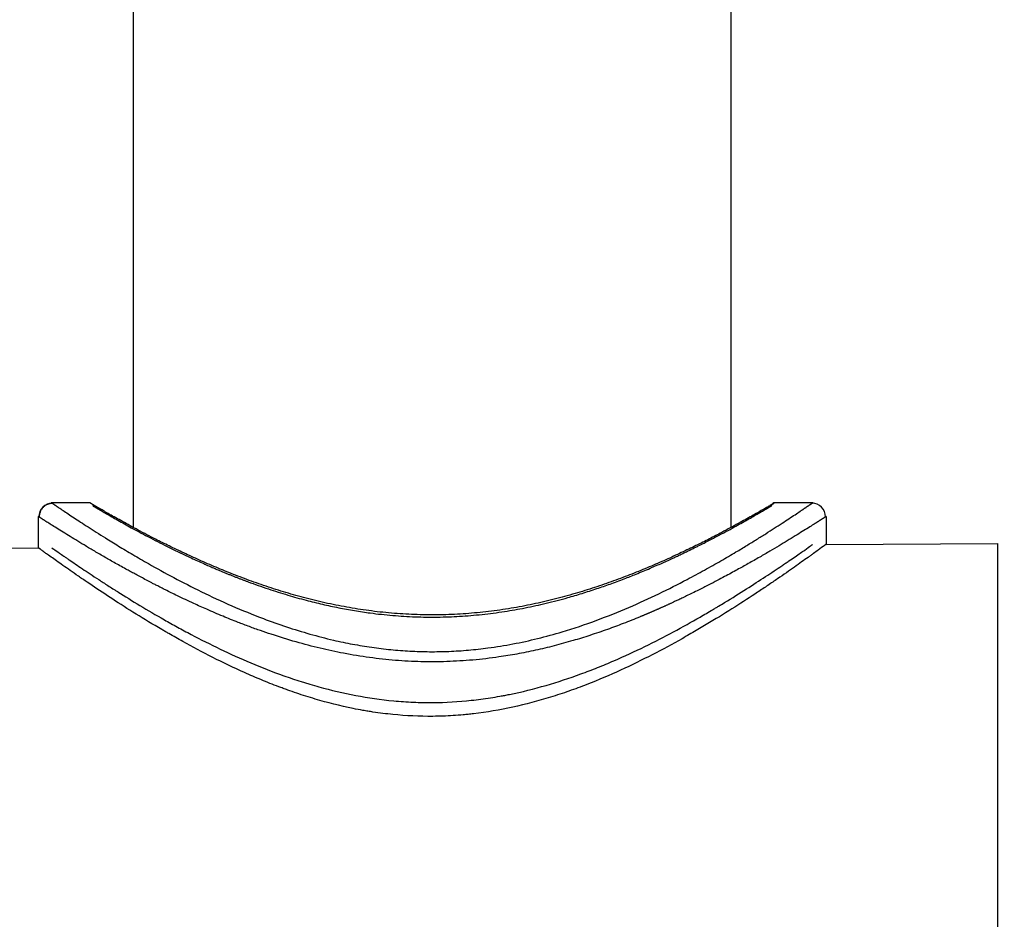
# Model space of a CAD drawing. Header units: millimetres. Extents: x 2433 to 4809, y -10272 to -6912.
# Drawn here: x 3178.81 to 3214.8, y -8565.55 to -8532.45 of the extents above; entities that cross this region are included whole.
import ezdxf

# ---------------------------------------------------------------- set-up
doc = ezdxf.new("R2010")
doc.units = ezdxf.units.MM
doc.layers.add('DIM', color=3, linetype='Continuous', lineweight=13)
doc.styles.add('ARIAL', font='arial.ttf')
doc.dimstyles.get("Standard").update_dxf_attribs({"dimtxt": 15, "dimasz": 15, "dimexe": 0.18, "dimexo": 0.0625, "dimgap": 4, "dimtad": 0, "dimtih": 1, "dimtoh": 1, "dimdec": 1, "dimdsep": 46, "dimtxsty": 'ARIAL', "dimcen": 0, "dimclrd": 3, "dimclre": 3, "dimclrt": 3, "dimadec": 0, "dimazin": 0, "dimtfac": 1, "dimtdec": 1, "dimtofl": 0, "dimtmove": 0, "dimatfit": 3, "dimfxl": 1, "dimtolj": 1, "dimtzin": 0, "dimarcsym": 0})

# ---------------------------------------------------------------- blocks, each defined once
blk = doc.blocks.new('*D43')
at = {"layer": 'Defpoints', "color": 0, "transparency": 16777216}
for p in [(3193.999, -7897.186), (3599.118, -9941.356), (3679.627, -9941.356)]:
    blk.add_point(p, dxfattribs=at)
at = {"layer": 'DIM', "color": 3, "lineweight": -2, "transparency": 16777216}
for p, q in [((3194.062, -7897.186), (3679.807, -7897.186)), ((3679.627, -7915.186), (3679.627, -8902.472)), ((3679.627, -9923.356), (3679.627, -8936.071)), ((3599.18, -9941.356), (3679.807, -9941.356))]:
    blk.add_line(p, q, dxfattribs=at)
at = {"layer": 'DIM', "color": 3, "transparency": 16777216}
for points in [[(3676.627, -7915.186), (3682.627, -7915.186), (3679.627, -7897.186)], [(3676.627, -9923.356), (3682.627, -9923.356), (3679.627, -9941.356)]]:
    blk.add_solid(points, dxfattribs=at)
at = {"layer": 'DIM', "color": 3, "transparency": 16777216, "insert": (3679.627, -8919.271), "char_height": 18, "attachment_point": 5, "style": 'ARIAL'}
blk.add_mtext('\\A1;(2280)', dxfattribs=at)

msp = doc.modelspace()

# ---------------------------------------------------------------- linework, layer by layer
at = {"linetype": 'Continuous', "lineweight": 18}
for p, q in [((3182.999, -8017.182), (3182.999, -8551.117)), ((3204.999, -8551.117), (3204.999, -8412.362)), ((3181.431, -8550.225), (3179.979, -8550.225)), ((3208.023, -8550.225), (3206.566, -8550.225)), ((3179.499, -8550.725), (3179.499, -8551.877)), ((3208.499, -8550.725), (3208.499, -8551.749)), ((3208.495, -8551.753), (3214.799, -8551.725)), ((3214.799, -8551.725), (3214.799, -8591.725)), ((3175.999, -8551.896), (3179.504, -8551.88))]:
    msp.add_line(p, q, dxfattribs=at)
for centre, major_axis, ratio, start_param, end_param in [((3180.022, -8550.74), (0.277, 0.416), 0.99765, 0.58867, 2.157296), ((3206.593, -8550.329), (0.0507, -0.0862), 0.999321, 3.293819, 3.641049), ((3206.593, -8550.329), (0.0507, -0.0862), 0.999321, 2.975535, 3.247018), ((3207.977, -8550.74), (0.277, -0.416), 0.997724, 0.98425, 2.552943)]:
    msp.add_ellipse(centre, major_axis=major_axis, ratio=ratio, start_param=start_param, end_param=end_param, dxfattribs=at)
for points, knots in [([(3180.032, -8550.248), (3179.967, -8550.248), (3179.874, -8550.266), (3179.757, -8550.327), (3179.677, -8550.392), (3179.613, -8550.472), (3179.552, -8550.588), (3179.534, -8550.682), (3179.533, -8550.747)], [0, 0, 0, 0, 0.239539, 0.368425, 0.500024, 0.631619, 0.760495, 1, 1, 1, 1]), ([(3179.999, -8550.225), (3179.999, -8550.225), (3179.999, -8550.225), (3180, -8550.225), (3180, -8550.226), (3180.001, -8550.226), (3180.002, -8550.227), (3180.003, -8550.227), (3180.004, -8550.228), (3180.006, -8550.229), (3180.007, -8550.231), (3180.009, -8550.232), (3180.012, -8550.233), (3180.014, -8550.235), (3180.017, -8550.237), (3180.019, -8550.239), (3180.022, -8550.241), (3180.026, -8550.243), (3180.029, -8550.245), (3180.032, -8550.247), (3180.033, -8550.248)], [0, 0, 0, 0, 0.032688, 0.089949, 0.147207, 0.204464, 0.26172, 0.318975, 0.376231, 0.433489, 0.490749, 0.548012, 0.60528, 0.662552, 0.71983, 0.777115, 0.834407, 0.891708, 0.949018, 1, 1, 1, 1]), ([(3181.405, -8550.228), (3181.405, -8550.228), (3181.404, -8550.228), (3181.402, -8550.227), (3181.402, -8550.226), (3181.401, -8550.226), (3181.4, -8550.226), (3181.4, -8550.225), (3181.399, -8550.225), (3181.399, -8550.225), (3181.4, -8550.225), (3181.4, -8550.225), (3181.4, -8550.226), (3181.401, -8550.226), (3181.402, -8550.227), (3181.403, -8550.227), (3181.404, -8550.228), (3181.405, -8550.228), (3181.405, -8550.228)], [0, 0, 0, 0, 0.0633, 0.126584, 0.189853, 0.25311, 0.316353, 0.379585, 0.442806, 0.506017, 0.569219, 0.632412, 0.695599, 0.758779, 0.821953, 0.885123, 0.948289, 1, 1, 1, 1]), ([(3206.599, -8550.225), (3206.599, -8550.225), (3206.599, -8550.225), (3206.599, -8550.225), (3206.599, -8550.225), (3206.598, -8550.226), (3206.598, -8550.226), (3206.597, -8550.227), (3206.596, -8550.227), (3206.594, -8550.228), (3206.593, -8550.229), (3206.591, -8550.23), (3206.589, -8550.231), (3206.587, -8550.232), (3206.585, -8550.234), (3206.583, -8550.235), (3206.58, -8550.237), (3206.578, -8550.238), (3206.575, -8550.24), (3206.572, -8550.242), (3206.568, -8550.244), (3206.565, -8550.246), (3206.561, -8550.248), (3206.557, -8550.25), (3206.553, -8550.252), (3206.549, -8550.255), (3206.545, -8550.257), (3206.54, -8550.26), (3206.536, -8550.263), (3206.531, -8550.266), (3206.526, -8550.269), (3206.52, -8550.272), (3206.515, -8550.275), (3206.509, -8550.278), (3206.504, -8550.282), (3206.498, -8550.285), (3206.491, -8550.289), (3206.485, -8550.293), (3206.479, -8550.296), (3206.472, -8550.3), (3206.465, -8550.304), (3206.458, -8550.309), (3206.451, -8550.313), (3206.443, -8550.317), (3206.436, -8550.322), (3206.428, -8550.326), (3206.388, -8550.35), (3206.304, -8550.399), (3206.153, -8550.486), (3205.971, -8550.591), (3205.762, -8550.71), (3205.525, -8550.843), (3205.262, -8550.988), (3204.973, -8551.145), (3204.623, -8551.332), (3204.205, -8551.549), (3203.708, -8551.798), (3203.172, -8552.057), (3202.599, -8552.32), (3201.992, -8552.584), (3201.351, -8552.846), (3200.68, -8553.1), (3199.981, -8553.341), (3199.251, -8553.568), (3198.492, -8553.776), (3197.707, -8553.958), (3196.902, -8554.11), (3196.08, -8554.228), (3195.243, -8554.309), (3194.4, -8554.349), (3193.555, -8554.348), (3192.709, -8554.306), (3191.874, -8554.223), (3191.052, -8554.103), (3190.245, -8553.948), (3189.46, -8553.764), (3188.701, -8553.555), (3187.969, -8553.325), (3187.266, -8553.08), (3186.595, -8552.825), (3185.959, -8552.564), (3185.353, -8552.299), (3184.783, -8552.036), (3184.25, -8551.778), (3183.798, -8551.551), (3183.416, -8551.353), (3183.097, -8551.184), (3182.804, -8551.025), (3182.535, -8550.877), (3182.291, -8550.74), (3182.074, -8550.617), (3181.886, -8550.51), (3181.772, -8550.443), (3181.709, -8550.407), (3181.687, -8550.394), (3181.664, -8550.381), (3181.643, -8550.369), (3181.623, -8550.357), (3181.604, -8550.345), (3181.585, -8550.335), (3181.568, -8550.324), (3181.551, -8550.314), (3181.535, -8550.305), (3181.52, -8550.296), (3181.506, -8550.288), (3181.492, -8550.28), (3181.48, -8550.273), (3181.469, -8550.266), (3181.458, -8550.26), (3181.448, -8550.254), (3181.439, -8550.249), (3181.431, -8550.244), (3181.424, -8550.24), (3181.418, -8550.236), (3181.413, -8550.233), (3181.408, -8550.23), (3181.406, -8550.229), (3181.405, -8550.228)], [0, 0, 0, 0, 0.000655, 0.001844, 0.003032, 0.004221, 0.005409, 0.006598, 0.007786, 0.008974, 0.010162, 0.01135, 0.012538, 0.013726, 0.014914, 0.016102, 0.017291, 0.018479, 0.019667, 0.020856, 0.022045, 0.023233, 0.024422, 0.025611, 0.026801, 0.02799, 0.02918, 0.03037, 0.03156, 0.032751, 0.033942, 0.035133, 0.036324, 0.037516, 0.038708, 0.039901, 0.041094, 0.042287, 0.043481, 0.044676, 0.04587, 0.047066, 0.048261, 0.049458, 0.050654, 0.051852, 0.05305, 0.068751, 0.084494, 0.100316, 0.116252, 0.131893, 0.147586, 0.163361, 0.179251, 0.200266, 0.221301, 0.242423, 0.263609, 0.284646, 0.305603, 0.326819, 0.347716, 0.368377, 0.389799, 0.41083, 0.431582, 0.452813, 0.47379, 0.494653, 0.515605, 0.536587, 0.557746, 0.578554, 0.599616, 0.621052, 0.641841, 0.662902, 0.684326, 0.705186, 0.726181, 0.747383, 0.768482, 0.78954, 0.810626, 0.826447, 0.842166, 0.857813, 0.873419, 0.889379, 0.905219, 0.920973, 0.936676, 0.939336, 0.941993, 0.944647, 0.947298, 0.949947, 0.952593, 0.955236, 0.957878, 0.960518, 0.963155, 0.965792, 0.968426, 0.97106, 0.973693, 0.976324, 0.978955, 0.981586, 0.984216, 0.986846, 0.989476, 0.992106, 0.994737, 0.997368, 1, 1, 1, 1]), ([(3181.505, -8550.328), (3181.505, -8550.329), (3181.507, -8550.329), (3181.509, -8550.331), (3181.511, -8550.332), (3181.513, -8550.333), (3181.516, -8550.335), (3181.519, -8550.336), (3181.522, -8550.338), (3181.525, -8550.34), (3181.528, -8550.342), (3181.532, -8550.345), (3181.536, -8550.347), (3181.54, -8550.349), (3181.545, -8550.352), (3181.55, -8550.355), (3181.554, -8550.358), (3181.56, -8550.361), (3181.565, -8550.364), (3181.571, -8550.367), (3181.577, -8550.371), (3181.583, -8550.375), (3181.589, -8550.378), (3181.596, -8550.382), (3181.602, -8550.386), (3181.609, -8550.39), (3181.617, -8550.395), (3181.624, -8550.399), (3181.632, -8550.404), (3181.64, -8550.408), (3181.648, -8550.413), (3181.657, -8550.418), (3181.665, -8550.423), (3181.674, -8550.428), (3181.683, -8550.434), (3181.693, -8550.439), (3181.702, -8550.445), (3181.712, -8550.451), (3181.722, -8550.457), (3181.733, -8550.463), (3181.743, -8550.469), (3181.754, -8550.475), (3181.765, -8550.482), (3181.776, -8550.488), (3181.788, -8550.495), (3181.8, -8550.502), (3181.812, -8550.509), (3181.865, -8550.54), (3181.97, -8550.601), (3182.151, -8550.706), (3182.364, -8550.827), (3182.601, -8550.96), (3182.858, -8551.103), (3183.137, -8551.254), (3183.453, -8551.423), (3183.792, -8551.599), (3184.156, -8551.785), (3184.522, -8551.966), (3184.927, -8552.16), (3185.279, -8552.323), (3185.578, -8552.457), (3185.773, -8552.543), (3185.937, -8552.613), (3186.067, -8552.669), (3186.162, -8552.709), (3186.222, -8552.734), (3186.27, -8552.754), (3186.316, -8552.773), (3186.375, -8552.797), (3186.432, -8552.821), (3186.489, -8552.844), (3186.546, -8552.867), (3186.602, -8552.889), (3186.657, -8552.911), (3186.712, -8552.933), (3186.766, -8552.954), (3186.82, -8552.975), (3186.872, -8552.995), (3186.925, -8553.015), (3186.976, -8553.035), (3187.027, -8553.055), (3187.078, -8553.074), (3187.127, -8553.092), (3187.176, -8553.111), (3187.451, -8553.213), (3187.945, -8553.387), (3188.661, -8553.614), (3189.328, -8553.802), (3189.954, -8553.957), (3190.549, -8554.084), (3191.136, -8554.192), (3191.799, -8554.291), (3192.542, -8554.372), (3193.37, -8554.423), (3194.193, -8554.433), (3195.015, -8554.404), (3195.84, -8554.335), (3196.645, -8554.23), (3197.433, -8554.09), (3198.211, -8553.92), (3198.908, -8553.738), (3199.526, -8553.555), (3200.046, -8553.388), (3200.564, -8553.207), (3201.046, -8553.028), (3201.537, -8552.834), (3201.926, -8552.672), (3202.242, -8552.536), (3202.462, -8552.439), (3202.678, -8552.342), (3202.865, -8552.256), (3203.025, -8552.181), (3203.16, -8552.117), (3203.291, -8552.054), (3203.42, -8551.993), (3203.545, -8551.932), (3203.667, -8551.871), (3203.822, -8551.795), (3204.002, -8551.704), (3204.204, -8551.601), (3204.451, -8551.473), (3204.732, -8551.324), (3205.034, -8551.161), (3205.3, -8551.014), (3205.544, -8550.878), (3205.764, -8550.753), (3205.96, -8550.641), (3206.124, -8550.546), (3206.221, -8550.489), (3206.274, -8550.458), (3206.293, -8550.447), (3206.312, -8550.436), (3206.329, -8550.426), (3206.346, -8550.416), (3206.362, -8550.407), (3206.377, -8550.398), (3206.391, -8550.39), (3206.404, -8550.382), (3206.416, -8550.374), (3206.428, -8550.368), (3206.439, -8550.361), (3206.448, -8550.356), (3206.457, -8550.35), (3206.465, -8550.345), (3206.473, -8550.341), (3206.479, -8550.337), (3206.484, -8550.334), (3206.489, -8550.331), (3206.493, -8550.329), (3206.496, -8550.327), (3206.498, -8550.326), (3206.499, -8550.325), (3206.499, -8550.325), (3206.499, -8550.325)], [0, 0, 0, 0, 0.001336, 0.002672, 0.004009, 0.005348, 0.006687, 0.008026, 0.009367, 0.010709, 0.012051, 0.013395, 0.014739, 0.016085, 0.017431, 0.018778, 0.020126, 0.021475, 0.022825, 0.024176, 0.025528, 0.026881, 0.028235, 0.02959, 0.030946, 0.032303, 0.033661, 0.03502, 0.03638, 0.037742, 0.039104, 0.040467, 0.041832, 0.043197, 0.044564, 0.045931, 0.0473, 0.04867, 0.050041, 0.051414, 0.052787, 0.054161, 0.055537, 0.056914, 0.058292, 0.059671, 0.061051, 0.062433, 0.077575, 0.093073, 0.108934, 0.125167, 0.139674, 0.154872, 0.170764, 0.187355, 0.202295, 0.218589, 0.232719, 0.249981, 0.258098, 0.264994, 0.270671, 0.275128, 0.278366, 0.280383, 0.281181, 0.283144, 0.285081, 0.286991, 0.288875, 0.290731, 0.292561, 0.294364, 0.29614, 0.297889, 0.299611, 0.301306, 0.302975, 0.304617, 0.306232, 0.30782, 0.309381, 0.310916, 0.312424, 0.33515, 0.356039, 0.375098, 0.391566, 0.407498, 0.422905, 0.4378, 0.458891, 0.479683, 0.500223, 0.52069, 0.541514, 0.562739, 0.582578, 0.603442, 0.625358, 0.640425, 0.656391, 0.671187, 0.687487, 0.70165, 0.718858, 0.726665, 0.734473, 0.742281, 0.750089, 0.755285, 0.760446, 0.765571, 0.770661, 0.775716, 0.780735, 0.785719, 0.795038, 0.803994, 0.812586, 0.829145, 0.845069, 0.860362, 0.875029, 0.891176, 0.906989, 0.922477, 0.93765, 0.940283, 0.942913, 0.94554, 0.948163, 0.950782, 0.953399, 0.956012, 0.958622, 0.961229, 0.963833, 0.966434, 0.969032, 0.971627, 0.974219, 0.976808, 0.979395, 0.981979, 0.984561, 0.98714, 0.989717, 0.992291, 0.994863, 0.997433, 1, 1, 1, 1]), ([(3206.422, -8550.33), (3206.424, -8550.328), (3206.432, -8550.324), (3206.445, -8550.316), (3206.461, -8550.307), (3206.476, -8550.298), (3206.49, -8550.29), (3206.504, -8550.282), (3206.516, -8550.274), (3206.528, -8550.267), (3206.539, -8550.261), (3206.548, -8550.255), (3206.557, -8550.25), (3206.566, -8550.245), (3206.571, -8550.242), (3206.574, -8550.24), (3206.575, -8550.24)], [0, 0, 0, 0, 0.025809, 0.104964, 0.184065, 0.263118, 0.342129, 0.421102, 0.500044, 0.578959, 0.657853, 0.736731, 0.815599, 0.894462, 0.973326, 1, 1, 1, 1]), ([(3207.999, -8550.225), (3207.999, -8550.225), (3207.999, -8550.225), (3207.999, -8550.225), (3207.999, -8550.226), (3207.998, -8550.226), (3207.997, -8550.227), (3207.996, -8550.228), (3207.994, -8550.229), (3207.993, -8550.23), (3207.991, -8550.231), (3207.989, -8550.232), (3207.987, -8550.234), (3207.984, -8550.236), (3207.982, -8550.237), (3207.979, -8550.239), (3207.975, -8550.242), (3207.972, -8550.244), (3207.969, -8550.246), (3207.966, -8550.248), (3207.965, -8550.249)], [0, 0, 0, 0, 0.047895, 0.104297, 0.160697, 0.217094, 0.273491, 0.329888, 0.386285, 0.442684, 0.499086, 0.555491, 0.6119, 0.668314, 0.724734, 0.781161, 0.837596, 0.894038, 0.95049, 1, 1, 1, 1]), ([(3208.499, -8551.749), (3208.499, -8551.749), (3208.474, -8551.768), (3208.373, -8551.842), (3208.298, -8551.896), (3208.149, -8552.003), (3208.094, -8552.043), (3208.002, -8552.11), (3207.969, -8552.133), (3207.902, -8552.181), (3207.866, -8552.207), (3207.683, -8552.338), (3207.515, -8552.457), (3207.14, -8552.72), (3206.933, -8552.864), (3206.593, -8553.096), (3206.475, -8553.177), (3206.29, -8553.301), (3206.227, -8553.343), (3206.1, -8553.428), (3206.035, -8553.471), (3205.706, -8553.689), (3205.427, -8553.87), (3204.84, -8554.243), (3204.532, -8554.435), (3204.047, -8554.727), (3203.882, -8554.825), (3203.627, -8554.973), (3203.542, -8555.023), (3203.369, -8555.122), (3203.281, -8555.172), (3202.839, -8555.42), (3202.475, -8555.618), (3201.722, -8556.005), (3201.333, -8556.195), (3200.531, -8556.562), (3200.117, -8556.739), (3199.473, -8556.99), (3199.255, -8557.071), (3198.921, -8557.188), (3198.809, -8557.227), (3198.584, -8557.301), (3198.47, -8557.338), (3197.902, -8557.514), (3197.438, -8557.638), (3196.491, -8557.844), (3196.008, -8557.927), (3195.452, -8557.992), (3195.39, -8557.999), (3195.266, -8558.011), (3195.079, -8558.029), (3194.893, -8558.044), (3194.522, -8558.067), (3194.275, -8558.076), (3193.534, -8558.082), (3193.042, -8558.059), (3192.307, -8557.986), (3192.062, -8557.956), (3191.757, -8557.909), (3191.696, -8557.9), (3191.574, -8557.88), (3191.513, -8557.869), (3191.331, -8557.837), (3191.211, -8557.814), (3190.612, -8557.693), (3190.145, -8557.575), (3189.461, -8557.373), (3189.236, -8557.301), (3188.902, -8557.188), (3188.735, -8557.13), (3188.571, -8557.07), (3188.461, -8557.03), (3188.406, -8557.01), (3188.135, -8556.907), (3187.921, -8556.823), (3187.502, -8556.649), (3187.297, -8556.561), (3186.69, -8556.289), (3186.3, -8556.102), (3185.544, -8555.72), (3185.179, -8555.526), (3184.649, -8555.232), (3184.476, -8555.134), (3184.262, -8555.011), (3184.22, -8554.987), (3184.135, -8554.938), (3184.01, -8554.864), (3183.886, -8554.791), (3183.48, -8554.549), (3183.171, -8554.36), (3182.584, -8553.991), (3182.306, -8553.812), (3181.783, -8553.468), (3181.537, -8553.304), (3181.251, -8553.11), (3181.195, -8553.071), (3181.085, -8552.996), (3180.923, -8552.885), (3180.774, -8552.782), (3180.49, -8552.585), (3180.323, -8552.466), (3180.031, -8552.259), (3179.906, -8552.17), (3179.793, -8552.089), (3179.781, -8552.08), (3179.757, -8552.063), (3179.745, -8552.054), (3179.712, -8552.03), (3179.65, -8551.986), (3179.602, -8551.951), (3179.525, -8551.896), (3179.499, -8551.877), (3179.499, -8551.877)], [0, 0, 0, 0, 0.03125, 0.03125, 0.0625, 0.0625, 0.078125, 0.078125, 0.085937, 0.085937, 0.09375, 0.09375, 0.125, 0.125, 0.15625, 0.15625, 0.171875, 0.171875, 0.179688, 0.179688, 0.1875, 0.1875, 0.21875, 0.21875, 0.25, 0.25, 0.265625, 0.265625, 0.273437, 0.273437, 0.28125, 0.28125, 0.3125, 0.3125, 0.34375, 0.34375, 0.375, 0.375, 0.390625, 0.390625, 0.398437, 0.398437, 0.40625, 0.40625, 0.4375, 0.4375, 0.46875, 0.46875, 0.472656, 0.472656, 0.476562, 0.484375, 0.484375, 0.5, 0.5, 0.53125, 0.53125, 0.546875, 0.546875, 0.550781, 0.550781, 0.554688, 0.554688, 0.5625, 0.5625, 0.59375, 0.59375, 0.609375, 0.609375, 0.617188, 0.621094, 0.621094, 0.625, 0.625, 0.640625, 0.640625, 0.65625, 0.65625, 0.6875, 0.6875, 0.71875, 0.71875, 0.734375, 0.734375, 0.738281, 0.738281, 0.742188, 0.75, 0.75, 0.78125, 0.78125, 0.8125, 0.8125, 0.84375, 0.84375, 0.851562, 0.851562, 0.859375, 0.875, 0.875, 0.90625, 0.90625, 0.9375, 0.9375, 0.941406, 0.941406, 0.945312, 0.945312, 0.953125, 0.96875, 0.96875, 1, 1, 1, 1]), ([(3179.999, -8551.878), (3179.999, -8551.878), (3180.024, -8551.895), (3180.121, -8551.963), (3180.193, -8552.013), (3180.335, -8552.112), (3180.389, -8552.149), (3180.477, -8552.21), (3180.524, -8552.242), (3180.574, -8552.276), (3180.607, -8552.299), (3180.625, -8552.311), (3180.784, -8552.42), (3180.945, -8552.53), (3181.307, -8552.772), (3181.507, -8552.905), (3181.835, -8553.119), (3181.949, -8553.192), (3182.127, -8553.307), (3182.187, -8553.345), (3182.28, -8553.404), (3182.311, -8553.424), (3182.374, -8553.464), (3182.405, -8553.484), (3182.692, -8553.664), (3182.962, -8553.831), (3183.53, -8554.173), (3183.829, -8554.349), (3184.3, -8554.616), (3184.46, -8554.706), (3184.707, -8554.841), (3184.79, -8554.886), (3184.958, -8554.977), (3185.043, -8555.022), (3185.473, -8555.249), (3185.829, -8555.428), (3186.561, -8555.779), (3186.939, -8555.95), (3187.72, -8556.28), (3188.123, -8556.438), (3188.748, -8556.659), (3188.96, -8556.731), (3189.23, -8556.816), (3189.284, -8556.833), (3189.393, -8556.867), (3189.447, -8556.883), (3189.612, -8556.932), (3189.722, -8556.964), (3190.275, -8557.117), (3190.725, -8557.223), (3191.642, -8557.397), (3192.108, -8557.464), (3192.703, -8557.52), (3192.822, -8557.529), (3193.062, -8557.546), (3193.182, -8557.552), (3193.541, -8557.568), (3193.78, -8557.572), (3194.494, -8557.567), (3194.968, -8557.539), (3195.674, -8557.463), (3195.908, -8557.433), (3196.259, -8557.378), (3196.376, -8557.358), (3196.551, -8557.327), (3196.61, -8557.316), (3196.726, -8557.294), (3196.784, -8557.283), (3197.303, -8557.177), (3197.751, -8557.065), (3198.625, -8556.812), (3199.051, -8556.672), (3199.675, -8556.444), (3199.881, -8556.365), (3200.185, -8556.243), (3200.286, -8556.202), (3200.487, -8556.118), (3200.586, -8556.076), (3201.078, -8555.864), (3201.457, -8555.689), (3202.187, -8555.333), (3202.538, -8555.152), (3203.216, -8554.789), (3203.542, -8554.607), (3204.013, -8554.337), (3204.167, -8554.247), (3204.355, -8554.135), (3204.393, -8554.113), (3204.467, -8554.069), (3204.578, -8554.002), (3204.686, -8553.937), (3205.042, -8553.72), (3205.31, -8553.553), (3205.812, -8553.234), (3206.047, -8553.082), (3206.482, -8552.796), (3206.682, -8552.662), (3206.91, -8552.508), (3206.955, -8552.478), (3207.02, -8552.434), (3207.041, -8552.419), (3207.083, -8552.39), (3207.187, -8552.32), (3207.281, -8552.255), (3207.492, -8552.11), (3207.611, -8552.027), (3207.802, -8551.894), (3207.876, -8551.842), (3207.931, -8551.803), (3207.937, -8551.799), (3207.948, -8551.791), (3207.953, -8551.788), (3207.967, -8551.778), (3207.99, -8551.762), (3207.999, -8551.755), (3207.999, -8551.755)], [0, 0, 0, 0, 0.03125, 0.03125, 0.0625, 0.0625, 0.078125, 0.078125, 0.085938, 0.089844, 0.089844, 0.09375, 0.09375, 0.125, 0.125, 0.15625, 0.15625, 0.171875, 0.171875, 0.179688, 0.179688, 0.183594, 0.183594, 0.1875, 0.1875, 0.21875, 0.21875, 0.25, 0.25, 0.265625, 0.265625, 0.273438, 0.273438, 0.28125, 0.28125, 0.3125, 0.3125, 0.34375, 0.34375, 0.375, 0.375, 0.390625, 0.390625, 0.394531, 0.394531, 0.398438, 0.398438, 0.40625, 0.40625, 0.4375, 0.4375, 0.46875, 0.46875, 0.476563, 0.476563, 0.484375, 0.484375, 0.5, 0.5, 0.53125, 0.53125, 0.546875, 0.546875, 0.554688, 0.554688, 0.558594, 0.558594, 0.5625, 0.5625, 0.59375, 0.59375, 0.625, 0.625, 0.640625, 0.640625, 0.648438, 0.648438, 0.65625, 0.65625, 0.6875, 0.6875, 0.71875, 0.71875, 0.75, 0.75, 0.765625, 0.765625, 0.769531, 0.769531, 0.773438, 0.78125, 0.78125, 0.8125, 0.8125, 0.84375, 0.84375, 0.875, 0.875, 0.882813, 0.882813, 0.886719, 0.886719, 0.890625, 0.90625, 0.90625, 0.9375, 0.9375, 0.96875, 0.96875, 0.972656, 0.972656, 0.976563, 0.976563, 0.984375, 1, 1, 1, 1])]:
    msp.add_open_spline(points, degree=3, knots=knots, dxfattribs=at)
at = {"linetype": 'Continuous', "lineweight": 13}
for points, knots in [([(3180.033, -8550.248), (3180.033, -8550.248), (3180.034, -8550.249), (3180.037, -8550.251), (3180.041, -8550.254), (3180.046, -8550.257), (3180.05, -8550.26), (3180.055, -8550.263), (3180.06, -8550.266), (3180.065, -8550.27), (3180.071, -8550.274), (3180.076, -8550.278), (3180.082, -8550.282), (3180.088, -8550.286), (3180.095, -8550.29), (3180.101, -8550.295), (3180.108, -8550.299), (3180.115, -8550.304), (3180.122, -8550.309), (3180.13, -8550.314), (3180.138, -8550.319), (3180.176, -8550.345), (3180.257, -8550.4), (3180.409, -8550.503), (3180.595, -8550.627), (3180.812, -8550.771), (3181.058, -8550.932), (3181.332, -8551.11), (3181.636, -8551.304), (3182.005, -8551.537), (3182.449, -8551.811), (3182.979, -8552.128), (3183.647, -8552.516), (3184.477, -8552.974), (3185.5, -8553.498), (3186.6, -8554.01), (3187.657, -8554.444), (3188.627, -8554.789), (3189.489, -8555.055), (3190.304, -8555.266), (3191.065, -8555.426), (3191.768, -8555.543), (3192.473, -8555.629), (3193.183, -8555.684), (3193.898, -8555.705), (3194.618, -8555.693), (3195.338, -8555.647), (3196.125, -8555.56), (3196.978, -8555.421), (3197.891, -8555.221), (3198.921, -8554.938), (3200.054, -8554.557), (3201.241, -8554.079), (3202.359, -8553.567), (3203.274, -8553.103), (3204.023, -8552.698), (3204.625, -8552.359), (3205.139, -8552.057), (3205.575, -8551.795), (3205.941, -8551.57), (3206.279, -8551.358), (3206.592, -8551.158), (3206.876, -8550.974), (3207.132, -8550.807), (3207.355, -8550.659), (3207.493, -8550.568), (3207.568, -8550.517), (3207.594, -8550.499), (3207.62, -8550.482), (3207.645, -8550.466), (3207.668, -8550.45), (3207.691, -8550.434), (3207.713, -8550.419), (3207.735, -8550.405), (3207.755, -8550.391), (3207.775, -8550.378), (3207.794, -8550.365), (3207.812, -8550.353), (3207.829, -8550.341), (3207.845, -8550.33), (3207.861, -8550.319), (3207.876, -8550.309), (3207.89, -8550.3), (3207.903, -8550.291), (3207.915, -8550.283), (3207.926, -8550.275), (3207.937, -8550.268), (3207.947, -8550.261), (3207.956, -8550.255), (3207.964, -8550.25), (3207.971, -8550.245), (3207.975, -8550.242), (3207.977, -8550.24)], [0, 0, 0, 0, 0.000141, 0.00142, 0.0027, 0.00398, 0.00526, 0.00654, 0.007821, 0.009102, 0.010383, 0.011665, 0.012947, 0.01423, 0.015513, 0.016797, 0.018081, 0.019366, 0.020651, 0.021936, 0.023223, 0.02451, 0.040691, 0.056929, 0.07326, 0.08972, 0.105703, 0.121765, 0.137935, 0.154242, 0.175859, 0.19754, 0.219351, 0.251926, 0.284239, 0.3172, 0.349319, 0.371545, 0.393197, 0.414389, 0.430983, 0.447308, 0.463434, 0.479435, 0.495664, 0.511874, 0.528146, 0.544559, 0.565838, 0.587516, 0.609741, 0.641711, 0.674767, 0.706924, 0.739677, 0.761396, 0.783098, 0.804846, 0.82123, 0.837499, 0.853681, 0.869805, 0.886245, 0.902543, 0.91873, 0.93484, 0.937372, 0.939901, 0.942427, 0.94495, 0.947471, 0.949988, 0.952503, 0.955016, 0.957527, 0.960035, 0.962542, 0.965047, 0.96755, 0.970051, 0.972551, 0.97505, 0.977548, 0.980045, 0.982541, 0.985036, 0.98753, 0.990025, 0.992519, 0.995012, 0.997506, 1, 1, 1, 1]), ([(3207.977, -8550.24), (3207.978, -8550.24), (3207.98, -8550.238), (3207.983, -8550.236), (3207.986, -8550.234), (3207.988, -8550.233), (3207.99, -8550.231), (3207.992, -8550.23), (3207.994, -8550.229), (3207.995, -8550.228), (3207.997, -8550.227), (3207.998, -8550.226), (3207.998, -8550.226), (3207.999, -8550.225), (3207.999, -8550.225), (3207.999, -8550.225), (3207.999, -8550.225), (3207.999, -8550.225)], [0, 0, 0, 0, 0.070852, 0.141684, 0.212499, 0.283297, 0.354078, 0.424845, 0.495598, 0.566339, 0.637067, 0.707785, 0.778494, 0.849194, 0.919886, 0.990572, 1, 1, 1, 1]), ([(3208.477, -8550.74), (3208.476, -8550.741), (3208.473, -8550.742), (3208.47, -8550.744), (3208.467, -8550.746), (3208.463, -8550.749), (3208.459, -8550.751), (3208.455, -8550.754), (3208.451, -8550.757), (3208.446, -8550.759), (3208.441, -8550.762), (3208.436, -8550.766), (3208.431, -8550.769), (3208.426, -8550.772), (3208.421, -8550.776), (3208.415, -8550.78), (3208.409, -8550.783), (3208.403, -8550.787), (3208.396, -8550.791), (3208.39, -8550.796), (3208.383, -8550.8), (3208.376, -8550.804), (3208.369, -8550.809), (3208.362, -8550.814), (3208.354, -8550.819), (3208.346, -8550.823), (3208.338, -8550.829), (3208.33, -8550.834), (3208.322, -8550.839), (3208.313, -8550.845), (3208.305, -8550.85), (3208.296, -8550.856), (3208.286, -8550.862), (3208.277, -8550.868), (3208.267, -8550.874), (3208.257, -8550.88), (3208.247, -8550.887), (3208.237, -8550.893), (3208.227, -8550.9), (3208.216, -8550.907), (3208.205, -8550.913), (3208.194, -8550.921), (3208.183, -8550.928), (3208.171, -8550.935), (3208.16, -8550.942), (3208.148, -8550.95), (3208.136, -8550.958), (3208.123, -8550.965), (3208.111, -8550.973), (3208.098, -8550.981), (3208.085, -8550.99), (3208.072, -8550.998), (3208.059, -8551.006), (3208.045, -8551.015), (3207.979, -8551.057), (3207.846, -8551.141), (3207.622, -8551.281), (3207.36, -8551.442), (3207.073, -8551.617), (3206.762, -8551.805), (3206.427, -8552.004), (3206.049, -8552.223), (3205.647, -8552.452), (3205.216, -8552.693), (3204.833, -8552.9), (3204.479, -8553.088), (3204.162, -8553.252), (3203.852, -8553.409), (3203.578, -8553.545), (3203.371, -8553.646), (3203.192, -8553.731), (3203.044, -8553.801), (3202.928, -8553.855), (3202.845, -8553.894), (3202.794, -8553.918), (3202.759, -8553.934), (3202.727, -8553.949), (3202.687, -8553.967), (3202.648, -8553.985), (3202.609, -8554.002), (3202.57, -8554.02), (3202.532, -8554.037), (3202.493, -8554.054), (3202.455, -8554.071), (3202.418, -8554.088), (3202.38, -8554.105), (3202.342, -8554.122), (3202.305, -8554.138), (3202.268, -8554.154), (3202.232, -8554.17), (3202.195, -8554.186), (3202.159, -8554.202), (3202.123, -8554.217), (3202.087, -8554.233), (3202.052, -8554.248), (3202.017, -8554.263), (3201.982, -8554.278), (3201.947, -8554.293), (3201.913, -8554.307), (3201.878, -8554.322), (3201.845, -8554.336), (3201.811, -8554.35), (3201.778, -8554.364), (3201.744, -8554.378), (3201.712, -8554.392), (3201.679, -8554.405), (3201.455, -8554.498), (3201.05, -8554.659), (3200.435, -8554.888), (3199.818, -8555.098), (3199.164, -8555.301), (3198.495, -8555.486), (3197.806, -8555.651), (3197.128, -8555.788), (3196.362, -8555.914), (3195.5, -8556.014), (3194.54, -8556.073), (3193.587, -8556.077), (3192.637, -8556.026), (3191.685, -8555.922), (3190.76, -8555.771), (3189.856, -8555.576), (3188.967, -8555.342), (3188.24, -8555.118), (3187.675, -8554.925), (3187.267, -8554.778), (3186.805, -8554.602), (3186.277, -8554.39), (3185.734, -8554.158), (3185.173, -8553.905), (3184.74, -8553.701), (3184.4, -8553.535), (3184.196, -8553.434), (3184.02, -8553.345), (3183.869, -8553.268), (3183.744, -8553.204), (3183.599, -8553.129), (3183.432, -8553.041), (3183.239, -8552.939), (3183.059, -8552.842), (3182.89, -8552.75), (3182.632, -8552.609), (3182.302, -8552.425), (3181.902, -8552.196), (3181.532, -8551.98), (3181.188, -8551.776), (3180.884, -8551.592), (3180.604, -8551.421), (3180.351, -8551.264), (3180.125, -8551.123), (3179.935, -8551.003), (3179.823, -8550.932), (3179.764, -8550.894), (3179.743, -8550.881), (3179.723, -8550.868), (3179.704, -8550.856), (3179.686, -8550.845), (3179.668, -8550.833), (3179.652, -8550.823), (3179.636, -8550.813), (3179.621, -8550.803), (3179.607, -8550.794), (3179.594, -8550.786), (3179.582, -8550.778), (3179.57, -8550.771), (3179.56, -8550.764), (3179.55, -8550.758), (3179.541, -8550.752), (3179.533, -8550.747), (3179.526, -8550.742), (3179.52, -8550.738), (3179.514, -8550.735), (3179.51, -8550.732), (3179.506, -8550.729), (3179.503, -8550.727), (3179.501, -8550.726), (3179.5, -8550.725), (3179.5, -8550.725), (3179.499, -8550.725)], [0, 0, 0, 0, 0.001159, 0.002319, 0.00348, 0.004642, 0.005804, 0.006967, 0.008131, 0.009296, 0.010461, 0.011627, 0.012794, 0.013962, 0.015131, 0.0163, 0.017471, 0.018642, 0.019814, 0.020987, 0.02216, 0.023335, 0.02451, 0.025686, 0.026864, 0.028042, 0.02922, 0.0304, 0.031581, 0.032763, 0.033945, 0.035129, 0.036313, 0.037498, 0.038685, 0.039872, 0.04106, 0.042249, 0.043439, 0.04463, 0.045822, 0.047015, 0.048209, 0.049404, 0.0506, 0.051797, 0.052995, 0.054194, 0.055394, 0.056595, 0.057797, 0.059001, 0.060205, 0.06141, 0.062616, 0.077681, 0.09311, 0.108912, 0.125097, 0.139657, 0.154911, 0.170863, 0.187517, 0.202521, 0.218877, 0.227932, 0.238357, 0.250151, 0.257442, 0.263762, 0.269111, 0.273488, 0.276893, 0.279328, 0.28079, 0.281281, 0.282425, 0.283559, 0.284685, 0.285801, 0.286908, 0.288006, 0.289095, 0.290175, 0.291246, 0.292308, 0.293361, 0.294405, 0.295439, 0.296465, 0.297481, 0.298489, 0.299487, 0.300476, 0.301456, 0.302427, 0.303389, 0.304342, 0.305286, 0.306221, 0.307147, 0.308063, 0.308971, 0.309869, 0.310759, 0.311639, 0.31251, 0.328865, 0.343896, 0.359932, 0.375057, 0.391574, 0.407506, 0.422868, 0.437675, 0.458794, 0.479605, 0.500171, 0.520535, 0.541367, 0.562725, 0.582375, 0.603238, 0.625343, 0.635251, 0.645624, 0.656463, 0.6712, 0.68777, 0.701331, 0.719084, 0.72614, 0.73245, 0.738015, 0.742833, 0.746906, 0.750234, 0.757045, 0.763573, 0.769819, 0.775781, 0.78146, 0.79765, 0.812831, 0.829193, 0.844978, 0.860191, 0.874839, 0.890957, 0.906755, 0.922244, 0.937434, 0.939873, 0.942309, 0.944742, 0.947172, 0.949599, 0.952023, 0.954445, 0.956864, 0.95928, 0.961694, 0.964105, 0.966513, 0.968919, 0.971323, 0.973724, 0.976123, 0.97852, 0.980914, 0.983307, 0.985697, 0.988086, 0.990472, 0.992857, 0.99524, 0.997621, 1, 1, 1, 1]), ([(3208.499, -8550.725), (3208.499, -8550.725), (3208.499, -8550.725), (3208.499, -8550.725), (3208.498, -8550.726), (3208.498, -8550.726), (3208.497, -8550.727), (3208.495, -8550.728), (3208.494, -8550.729), (3208.492, -8550.73), (3208.49, -8550.731), (3208.488, -8550.733), (3208.485, -8550.734), (3208.483, -8550.736), (3208.48, -8550.738), (3208.478, -8550.739), (3208.477, -8550.74)], [0, 0, 0, 0, 0.071367, 0.142741, 0.214123, 0.285514, 0.356914, 0.428323, 0.499743, 0.571173, 0.642614, 0.714066, 0.785531, 0.857007, 0.928497, 1, 1, 1, 1])]:
    msp.add_open_spline(points, degree=3, knots=knots, dxfattribs=at)
at = {"linetype": 'Continuous', "lineweight": 18}
msp.add_open_spline([(3206.599, -8550.225), (3206.56, -8550.225), (3206.525, -8550.257)], degree=2, dxfattribs=at)

# ---------------------------------------------------------------- dimensions: what is measured, and where the dimension line sits
at = {"layer": 'DIM', "color": 3}
dim = msp.add_linear_dim(base=(3679.627, -9941.356), p1=(3193.999, -7897.186), p2=(3599.118, -9941.356), angle=90, text='(2280)', dimstyle='Standard', override={"dimtxt": 18, "dimasz": 18, "dimgap": 5}, dxfattribs=at)
dim.commit()
dim.dimension.update_dxf_attribs({"geometry": '*D43', "text_midpoint": (3679.627, -8919.271)})

doc.saveas('drawing.dxf')
